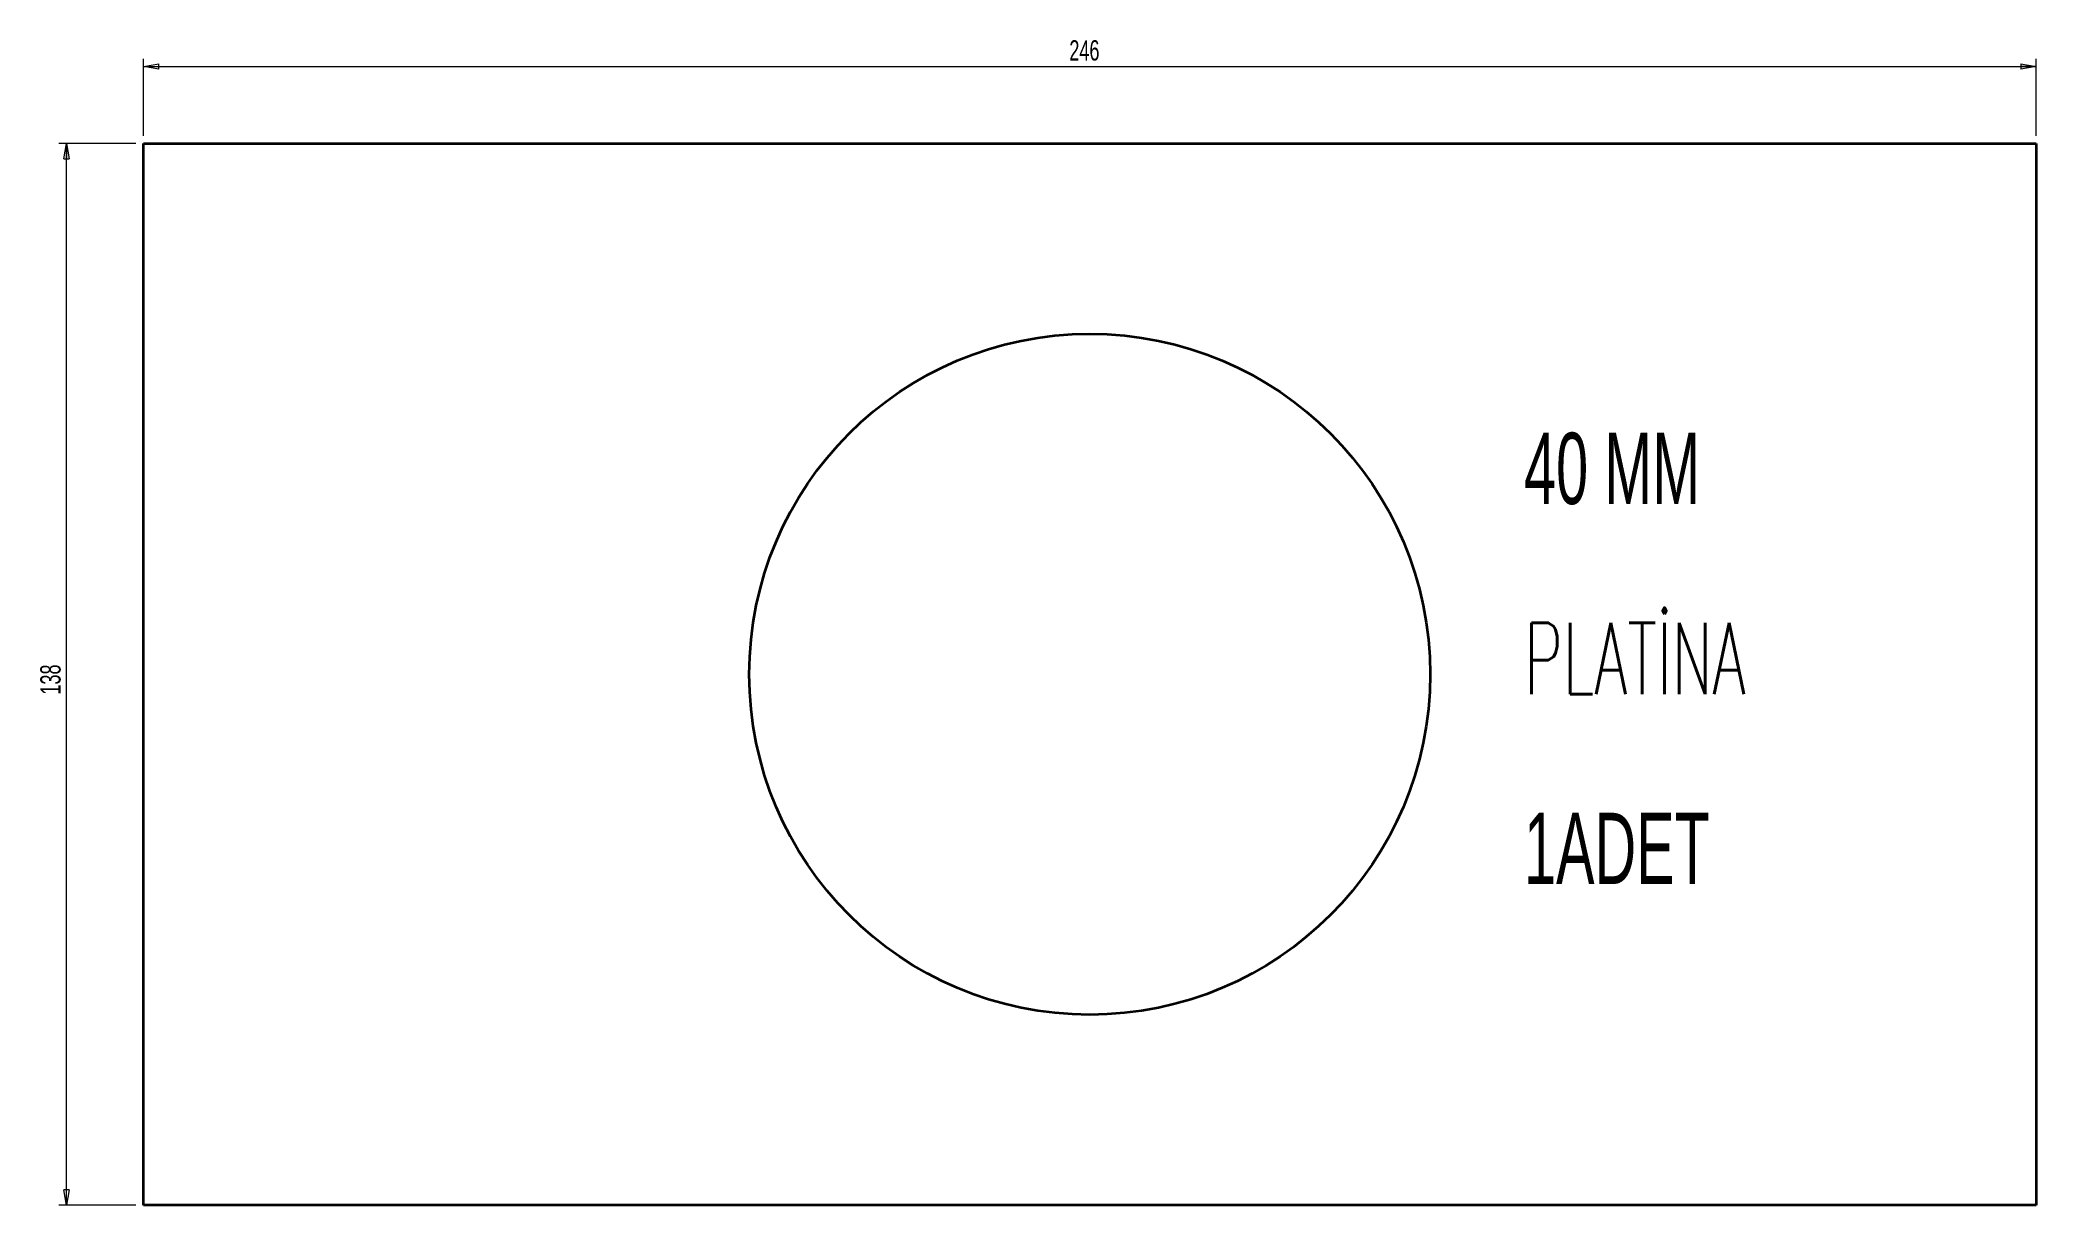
# Model space of a CAD drawing. Header units: millimetres. Extents: x -265 to -5, y 44 to 195.
import ezdxf

# ---------------------------------------------------------------- set-up
doc = ezdxf.new("R2010")
doc.units = ezdxf.units.MM
doc.styles.add('SLDTEXTSTYLE0', font='TXT', dxfattribs={"width": 0.605})
doc.styles.add('SLDTEXTSTYLE1', font='TXT', dxfattribs={"width": 0.605, "bigfont": 'bigfont'})
doc.styles.add('SLDTEXTSTYLE2', font='TXT', dxfattribs={"width": 0.663})
doc.dimstyles.new('SLDDIMSTYLE0', dxfattribs={"dimtxt": 2.446018, "dimasz": 2, "dimexe": 0, "dimexo": 0.0625, "dimgap": 0.611504, "dimtad": 1, "dimrnd": 1e-09, "dimzin": 12, "dimdsep": 46, "dimtxsty": 'SLDTEXTSTYLE2', "dimblk1": 'CLOSED', "dimblk2": 'CLOSED', "dimsah": 1, "dimcen": 0.09, "dimadec": 0, "dimazin": 3, "dimtfac": 1, "dimtofl": 0, "dimtmove": 0, "dimatfit": 3, "dimldrblk": 'CLOSED', "dimfxl": 1, "dimfrac": 2, "dimtolj": 1, "dimtzin": 12, "dimarcsym": 0})

# ---------------------------------------------------------------- blocks, each defined once
blk = doc.blocks.new('SW_NOTE_0')
at = {"color": 0, "linetype": 'Continuous', "lineweight": 0, "char_height": 9.26, "attachment_point": 1}
for s, insert, style in [('40 MM', (0, 11.94), 'SLDTEXTSTYLE0'), ('PLATİNA', (0, -12.76), 'SLDTEXTSTYLE1'), ('1ADET', (0, -37.45), 'SLDTEXTSTYLE0')]:
    blk.add_mtext(s, dxfattribs=dict(at, insert=insert, style=style))
blk = doc.blocks.new('_Closed')
at = {"color": 0, "linetype": 'ByBlock', "lineweight": -2}
for p, q in [((-1, 0.166667), (0, 0)), ((-1, 0.166667), (-1, -0.166667)), ((0, 0), (-1, -0.166667)), ((0, 0), (-1, 0))]:
    blk.add_line(p, q, dxfattribs=at)
blk = doc.blocks.new('_D')
at = {"color": 7, "linetype": 'Continuous', "lineweight": 0}
for p, q in [((-251.12, 182.77), (-251.12, 192.77)), ((-5.12, 182.77), (-5.12, 192.77)), ((-251.12, 191.77), (-5.12, 191.77))]:
    blk.add_line(p, q, dxfattribs=at)
at = {"color": 7, "linetype": 'Continuous', "lineweight": 18, "xscale": 2, "yscale": 2, "rotation": 180}
blk.add_blockref('_Closed', (-251.12, 191.77), dxfattribs=at)
at = {"color": 7, "linetype": 'Continuous', "lineweight": 18, "xscale": 2, "yscale": 2}
blk.add_blockref('_Closed', (-5.12, 191.77), dxfattribs=at)
at = {"color": 7, "linetype": 'Continuous', "lineweight": 18, "insert": (-130.77, 195.18), "char_height": 2.646, "attachment_point": 1, "style": 'SLDTEXTSTYLE2'}
blk.add_mtext('246', dxfattribs=at)
blk = doc.blocks.new('_D_1')
at = {"color": 7, "linetype": 'Continuous', "lineweight": 0}
for p, q in [((-252.12, 181.77), (-262.12, 181.77)), ((-261.12, 43.77), (-261.12, 181.77)), ((-252.12, 43.77), (-262.12, 43.77))]:
    blk.add_line(p, q, dxfattribs=at)
at = {"color": 7, "linetype": 'Continuous', "lineweight": 18, "xscale": 2, "yscale": 2}
for p, rotation in [((-261.12, 181.77), 90), ((-261.12, 43.77), 270)]:
    blk.add_blockref('_Closed', p, dxfattribs=dict(at, rotation=rotation))
at = {"color": 7, "linetype": 'Continuous', "lineweight": 18, "insert": (-264.53, 110.12), "char_height": 2.646, "attachment_point": 1, "rotation": 90, "style": 'SLDTEXTSTYLE2'}
blk.add_mtext('138', dxfattribs=at)

msp = doc.modelspace()

# ---------------------------------------------------------------- linework, layer by layer
at = {"color": 7, "linetype": 'Continuous', "lineweight": 35}
for p, q in [((-251.121, 43.767), (-251.121, 181.767)), ((-251.121, 181.767), (-5.121, 181.767)), ((-5.121, 181.767), (-5.121, 43.767)), ((-5.121, 43.767), (-251.121, 43.767))]:
    msp.add_line(p, q, dxfattribs=at)
msp.add_circle((-128.121, 112.767), 44.25, dxfattribs=at)

# ---------------------------------------------------------------- block references
at = {"color": 7, "linetype": 'Continuous', "lineweight": 0}
msp.add_blockref('SW_NOTE_0', (-71.674, 132.215), dxfattribs=at)

# ---------------------------------------------------------------- dimensions: what is measured, and where the dimension line sits
at = {"color": 7, "linetype": 'Continuous', "lineweight": 18}
dim = msp.add_linear_dim(base=(-5.121, 191.767), p1=(-251.121, 181.767), p2=(-5.121, 181.767), dimstyle='SLDDIMSTYLE0', dxfattribs=at)
dim.commit()
dim.dimension.update_dxf_attribs({"geometry": '_D', "text_midpoint": (-128.121, 191.767), "dimtype": 160})
dim = msp.add_linear_dim(base=(-261.121, 181.767), p1=(-251.121, 43.767), p2=(-251.121, 181.767), angle=90, dimstyle='SLDDIMSTYLE0', dxfattribs=at)
dim.commit()
dim.dimension.update_dxf_attribs({"geometry": '_D_1', "text_midpoint": (-261.121, 112.767), "dimtype": 160})

doc.saveas('drawing.dxf')
